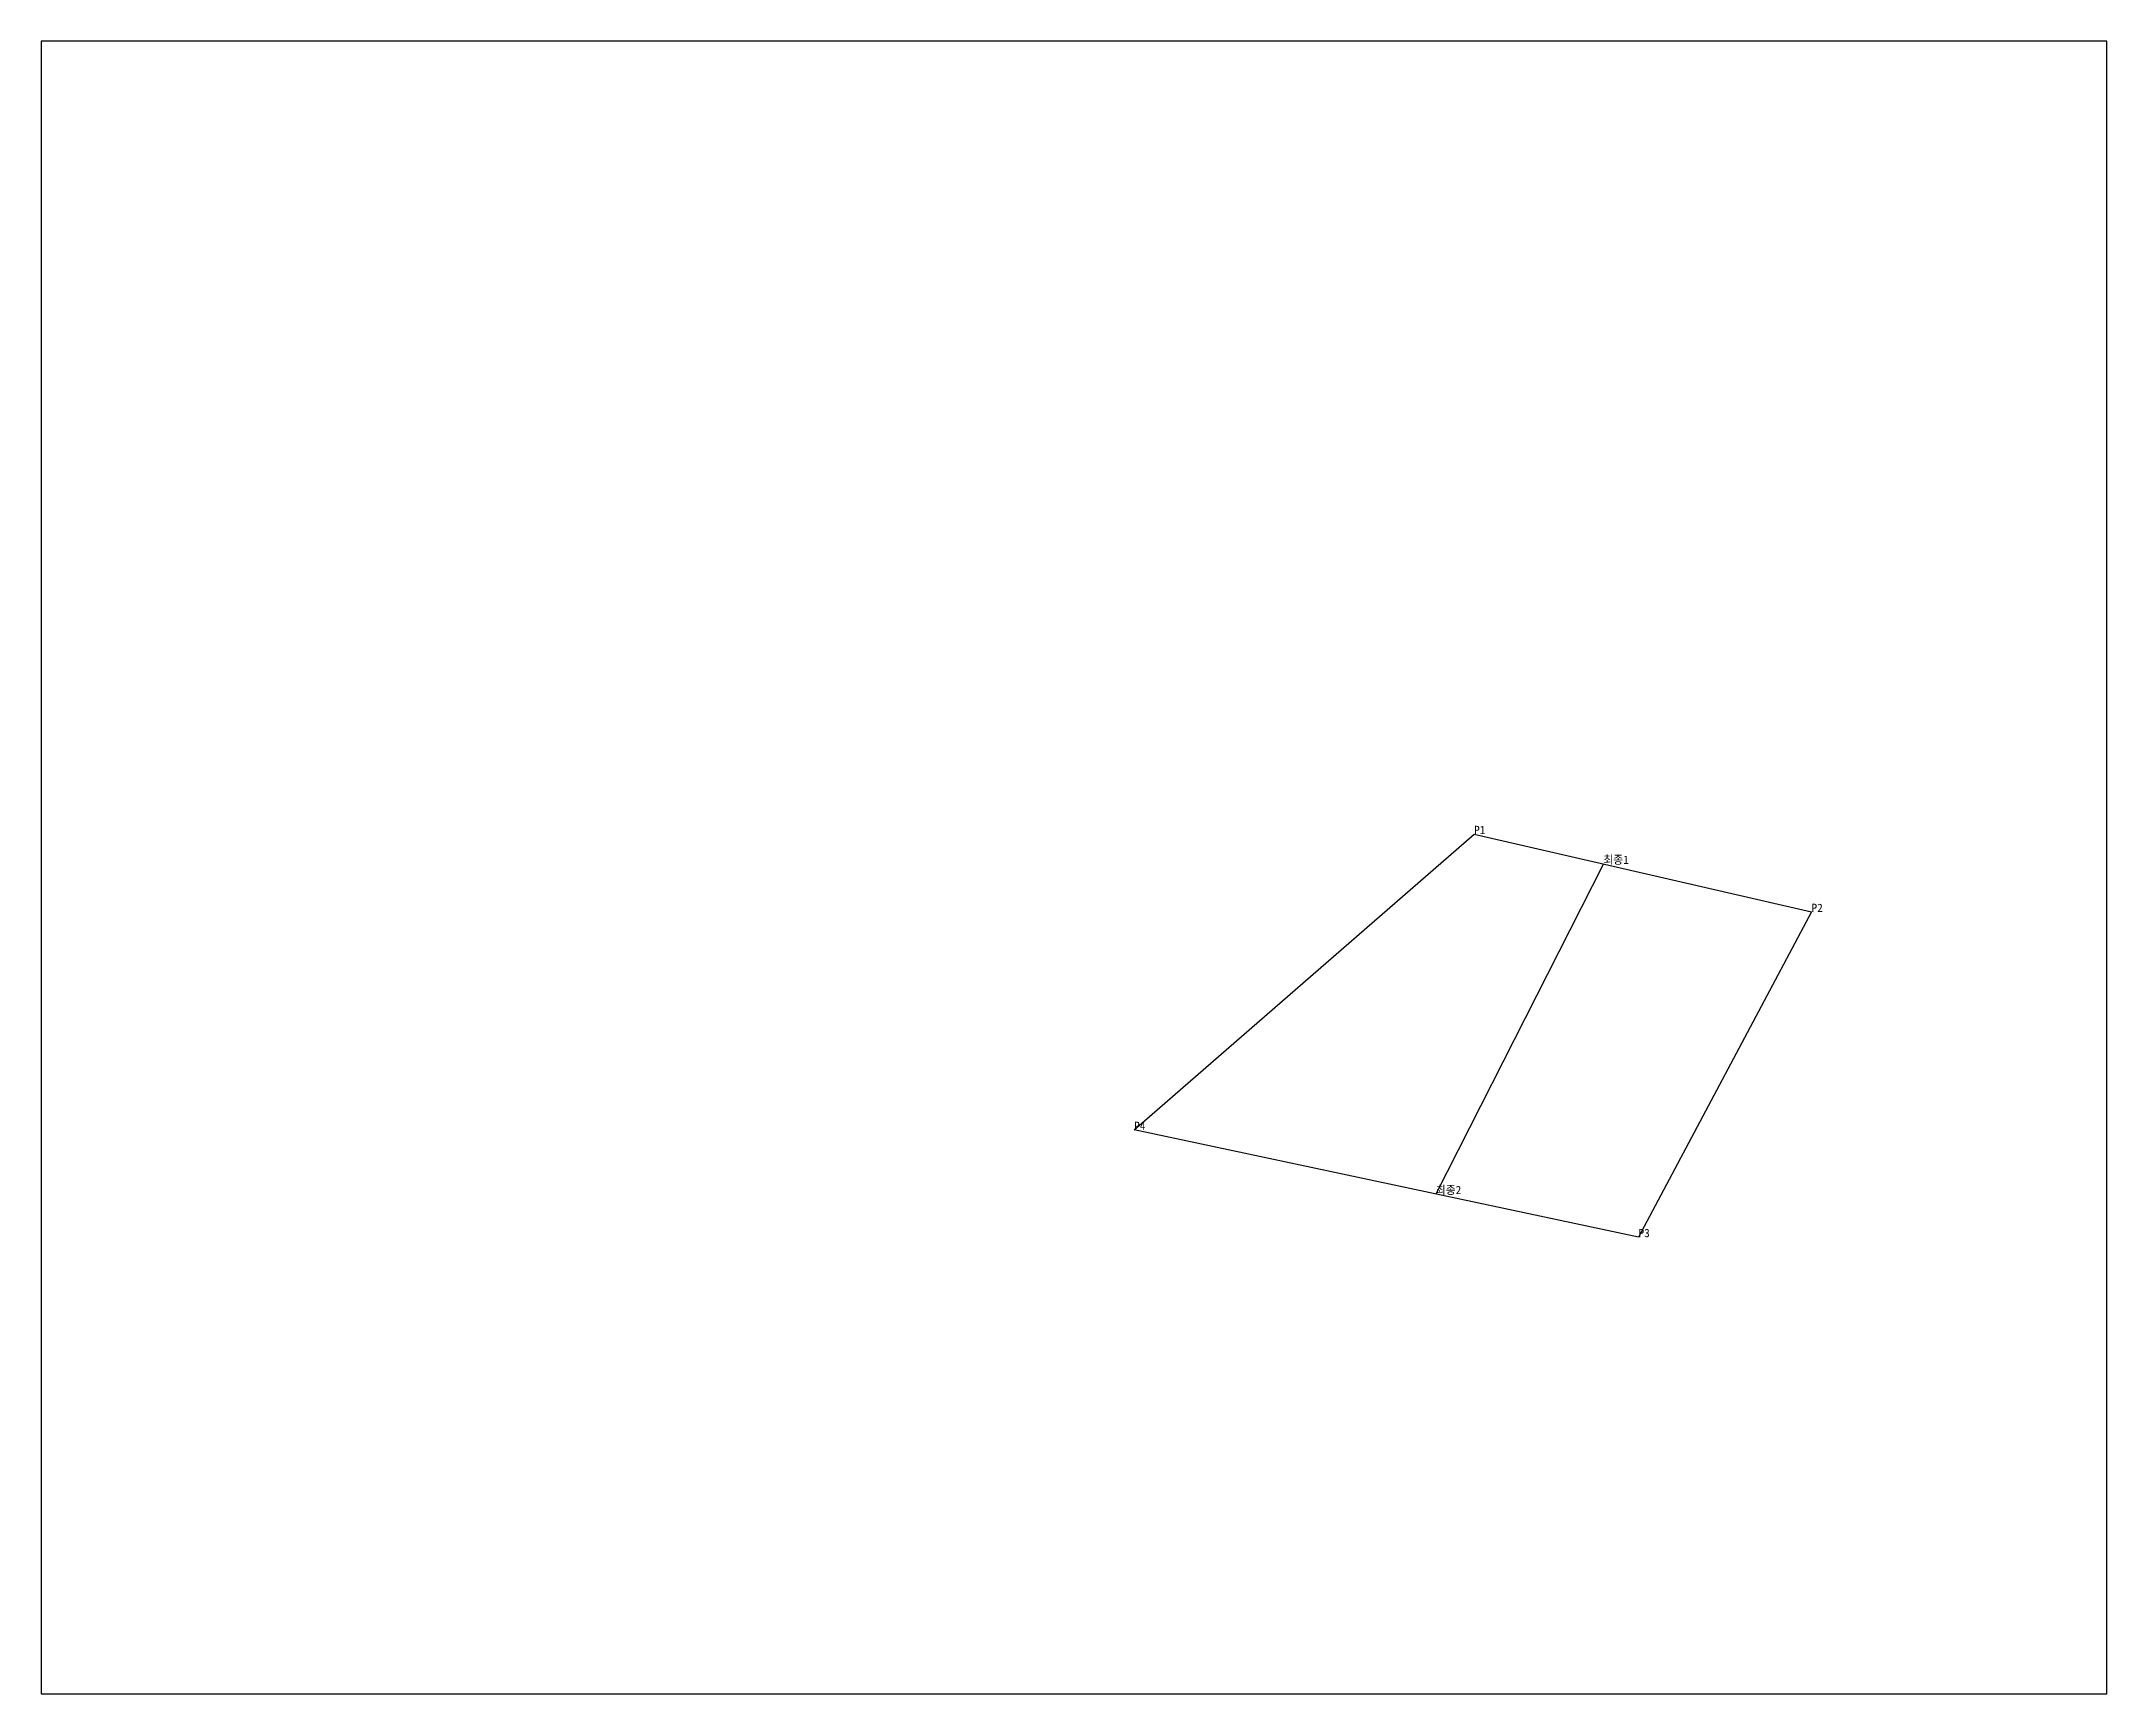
# Model space of a CAD drawing. Header units: metres. Extents: x 193500 to 194000, y 453200 to 453600.
import ezdxf

# ---------------------------------------------------------------- set-up
doc = ezdxf.new("R2010")
doc.units = ezdxf.units.M

msp = doc.modelspace()

# ---------------------------------------------------------------- linework, layer by layer
at = {"layer": 'BOUNDARY', "color": 5}
for p, q in [((193764.58, 453336.46), (193846.86, 453408.09)), ((193846.86, 453408.09), (193928.55, 453389.23)), ((193928.55, 453389.23), (193886.67, 453310.51)), ((193886.67, 453310.51), (193764.58, 453336.46))]:
    msp.add_line(p, q, dxfattribs=at)
at = {"layer": 'DOGWAK', "color": 1}
for p, q in [((194000, 453600), (193500, 453600)), ((193500, 453600), (193500, 453200)), ((194000, 453200), (194000, 453600)), ((193500, 453200), (194000, 453200))]:
    msp.add_line(p, q, dxfattribs=at)
at = {"layer": 'SPLIT', "color": 6}
msp.add_line((193878.15, 453400.87), (193837.61, 453320.94), dxfattribs=at)

# ---------------------------------------------------------------- texts
at = {"layer": 'TEXT'}
for s, p in [('P1', (193846.86, 453408.09)), ('최종1', (193878.15, 453400.87)), ('P2', (193928.55, 453389.23)), ('P4', (193764.58, 453336.46)), ('최종2', (193837.61, 453320.94)), ('P3', (193886.67, 453310.51))]:
    msp.add_text(s, height=2, dxfattribs=at).set_placement(p)

doc.saveas('drawing.dxf')
